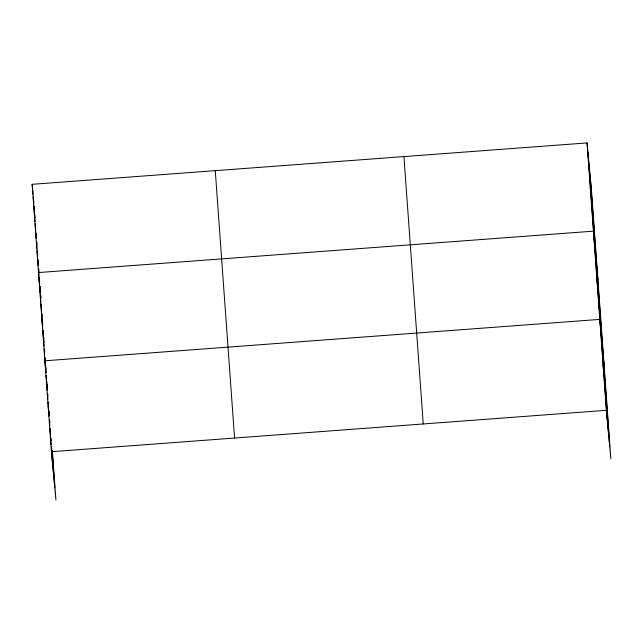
<?xml version="1.0" encoding="UTF-8"?>
<svg xmlns="http://www.w3.org/2000/svg" width="643" height="643" viewBox="0 0 643 643"><rect width="100%" height="100%" fill="white"/><g stroke="black" fill="none" stroke-linecap="round" stroke-linejoin="round"><path stroke-width="0.48" stroke-dasharray="3.21 2.41" d="M37.768 248.383L37.913 250.344M44.206 337.599L44.351 339.56M47.397 381.717L47.534 383.678"/><path stroke-width="0.96" d="M52.372 450.671L55.941 500.077L51.448 451.707L32.15 184.324L587.059 142.923L591.552 191.292L610.85 458.676L606.365 410.306L587.059 142.923M51.448 451.707L606.365 410.306M590.25 187.041L591.166 196.911M597.918 279.528L593.433 231.159L38.516 272.56L39.432 282.43M596.616 275.276L597.532 285.146M604.291 367.764L599.798 319.394L44.889 360.795L45.983 372.627M603.086 364.854L603.994 374.724M32.15 184.324L33.066 194.194M33.34 197.128L33.79 202.015M34.417 208.774L34.248 206.901L34.384 208.862M35.333 228.442L36.249 238.312L35.895 233.409M39.794 286.344L40.163 290.25M40.871 297.942L40.613 295.137L40.822 298.079M41.707 316.678L42.623 326.548M46.256 375.552L46.617 379.466M47.068 384.305L47.244 386.178M48.169 406.255L49.085 416.125L48.731 411.182M590.37 178.585L609.668 445.969M589.157 165.5L608.455 432.884M587.975 152.793L607.281 420.176M403.941 156.587L423.239 423.97M215.268 170.668L234.574 438.044M52.123 450.807L54.759 487.37M34.81 214.746L35.019 217.688M35.518 224.552L35.662 226.513M36.153 233.369L36.297 235.33M36.796 242.194L37.005 245.136M37.431 251.019L37.64 253.961M38.066 259.844L38.275 262.786M38.701 268.67L38.918 271.611M39.336 277.487L39.553 280.428M39.979 286.312L40.188 289.254M41.321 304.943L41.465 306.904M41.956 313.768L42.1 315.729M42.526 321.604L42.735 324.546M43.161 330.43L43.37 333.371M43.869 340.235L44.013 342.197M44.504 349.061L44.721 352.002M45.139 357.886L45.356 360.827M45.782 366.703L45.991 369.645M46.417 375.528L46.626 378.47M47.052 384.361L47.269 387.327M47.695 393.251L47.912 396.217M48.338 402.148L48.555 405.114M48.981 411.038L49.198 414.004M49.624 419.935L49.832 422.901M50.267 428.825L50.475 431.791M50.91 437.722L51.118 440.688M51.544 446.612L51.762 449.578M51.906 451.555L53.546 474.285M33.275 197.136L33.774 204M33.918 205.961L34.409 212.825M34.553 214.786L35.044 221.65M35.188 223.611L35.686 230.475M36.53 242.234L36.956 248.118M37.173 251.059L37.591 256.943M37.808 259.885L38.234 265.768M38.443 268.71L38.869 274.593M39.078 277.535L39.577 284.391M39.721 286.352L40.212 293.216M40.356 295.177L40.847 302.041M40.991 304.002L41.49 310.866M41.699 313.808L42.125 319.692M42.269 321.653L42.76 328.509M42.904 330.47L43.394 337.334M43.611 340.276L44.037 346.159M44.246 349.101L44.672 354.984M44.881 357.926L45.307 363.809M45.524 366.743L45.95 372.643M46.159 375.608L46.585 381.54M46.802 384.506L47.228 390.43M47.445 393.395L47.871 399.327M48.088 402.293L48.514 408.217M49.374 420.08L49.8 426.004M50.009 428.969L50.443 434.901M50.652 437.859L51.151 444.779M51.295 446.756L52.364 461.578"/></g></svg>
